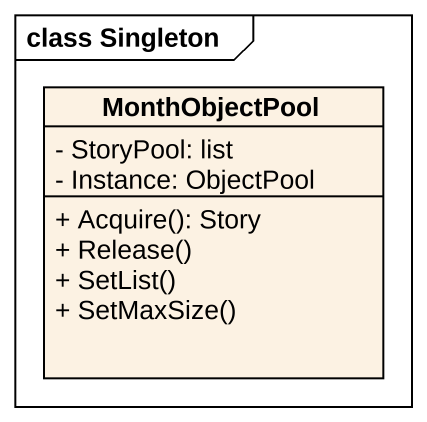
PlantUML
@startuml
mainframe class Singleton
hide circle
hide empty members
skinparam classAttributeIconSize 0
class MonthObjectPool {
  - StoryPool: list
  - Instance: ObjectPool
  + Acquire(): Story
  + Release()
  + SetList()
  + SetMaxSize()
}
@enduml
